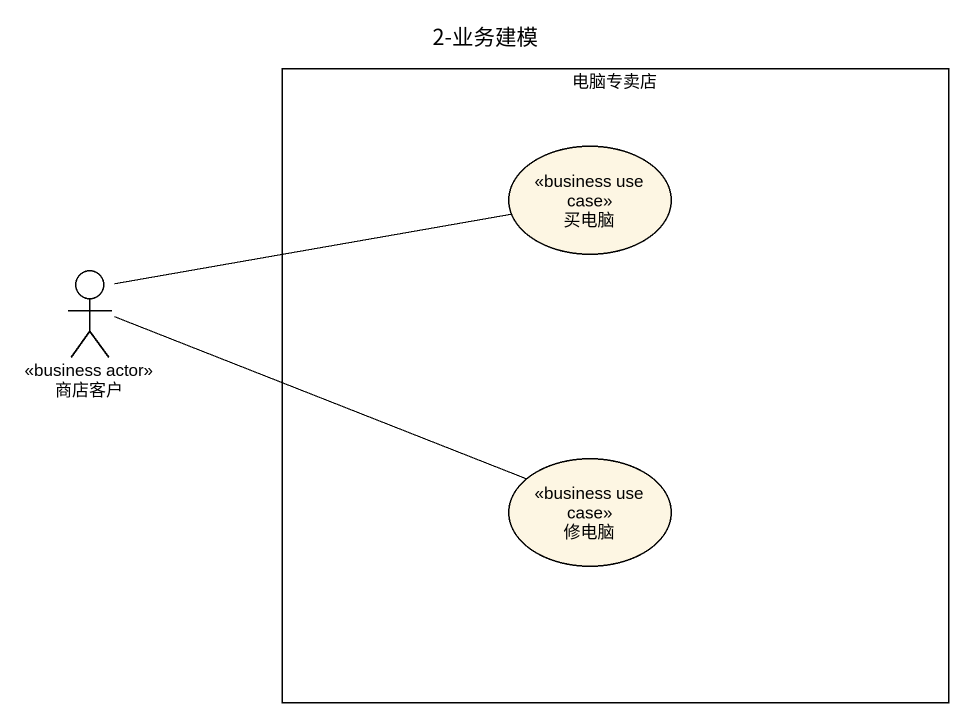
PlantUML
@startuml
title 2-业务建模
rectangle 电脑专卖店 {
  usecase 买电脑 <<business use case>>
  usecase 修电脑 <<business use case>>
}
actor 商店客户 <<business actor>>
商店客户 -right- 买电脑
商店客户 -right- 修电脑
@enduml
